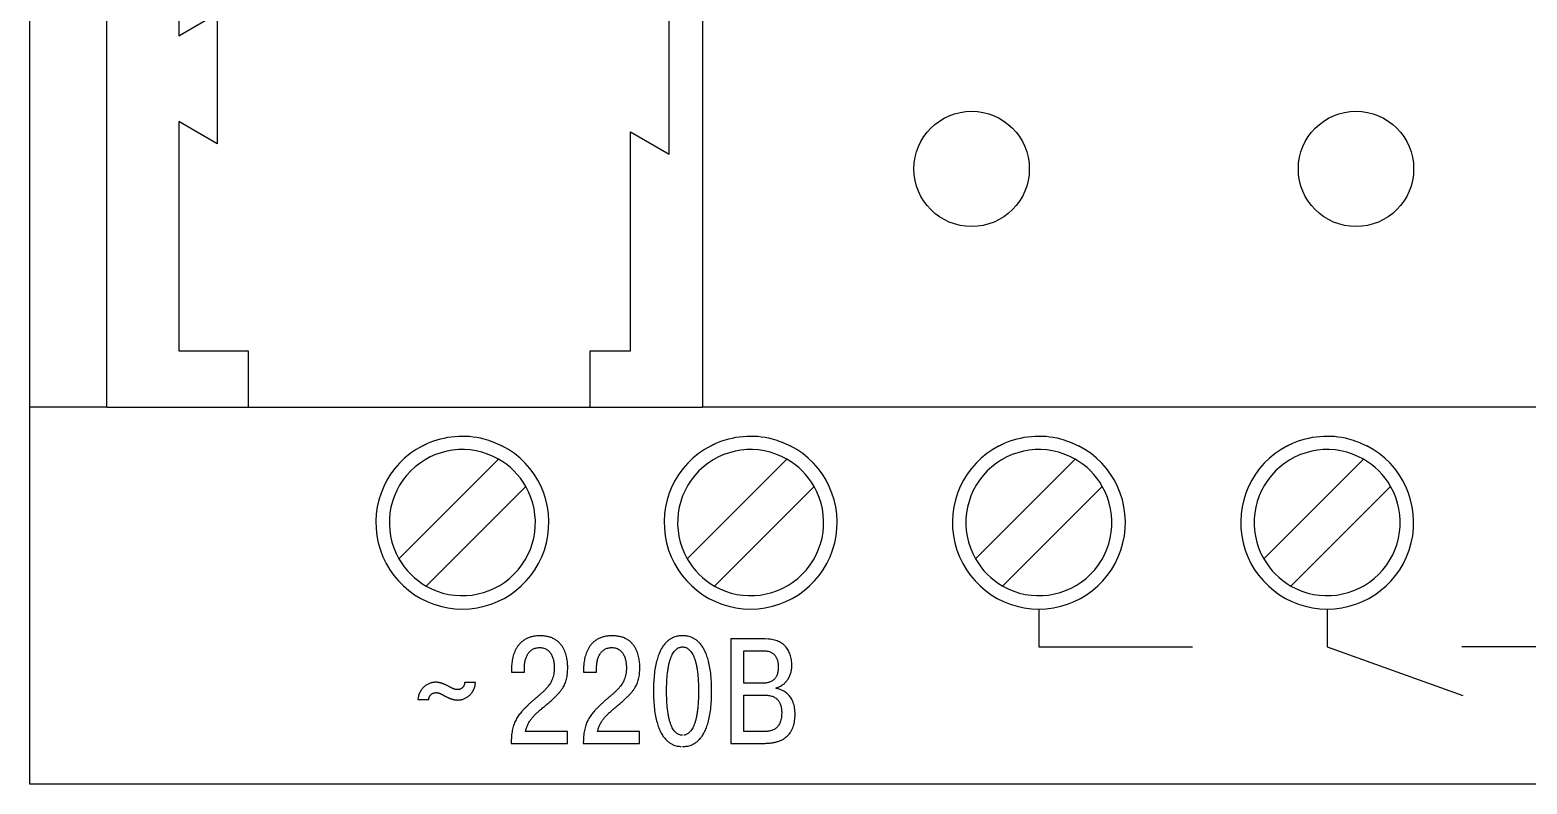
# Model space of a CAD drawing. Header units: millimetres. Extents: x 3520 to 8864, y 403 to 1747.
# Drawn here: x 7129.53 to 7168.48, y 1162.45 to 1182.06 of the extents above; entities that cross this region are included whole.
import ezdxf

# ---------------------------------------------------------------- set-up
doc = ezdxf.new("R2010")
doc.units = ezdxf.units.MM

msp = doc.modelspace()

# ---------------------------------------------------------------- linework, layer by layer
for p, q in [((7129.534, 1163.452, 1518.358), (7129.534, 1184.952, 1518.358)), ((7131.534, 1173.252, 1518.358), (7131.534, 1183.952, 1518.358)), ((7133.405, 1183.877, 1518.358), (7133.405, 1181.912, 1518.358)), ((7147.034, 1183.952, 1518.358), (7147.034, 1173.252, 1518.358)), ((7146.162, 1178.835, 1518.358), (7146.162, 1182.762, 1518.358)), ((7133.405, 1181.912, 1518.358), (7134.405, 1182.49, 1518.358)), ((7134.405, 1182.49, 1518.358), (7134.405, 1179.107, 1518.358)), ((7134.405, 1179.107, 1518.358), (7133.405, 1179.684, 1518.358)), ((7133.405, 1179.684, 1518.358), (7133.405, 1173.72, 1518.358)), ((7145.162, 1173.72, 1518.358), (7145.162, 1179.412, 1518.358)), ((7145.162, 1179.412, 1518.358), (7146.162, 1178.835, 1518.358)), ((7133.405, 1173.72, 1518.358), (7135.21, 1173.72, 1518.358)), ((7135.21, 1173.72, 1518.358), (7135.21, 1172.252, 1518.358)), ((7144.108, 1173.72, 1518.358), (7145.162, 1173.72, 1518.358)), ((7144.108, 1172.252, 1518.358), (7144.108, 1173.72, 1518.358)), ((7131.534, 1172.252, 1518.358), (7131.534, 1173.252, 1518.358)), ((7147.034, 1173.252, 1518.358), (7147.034, 1172.252, 1518.358)), ((7131.534, 1172.252, 1518.358), (7129.534, 1172.252, 1518.358)), ((7131.534, 1172.252, 1518.358), (7135.21, 1172.252, 1518.358)), ((7135.21, 1172.252, 1518.358), (7144.108, 1172.252, 1518.358)), ((7144.108, 1172.252, 1518.358), (7147.034, 1172.252, 1518.358)), ((7234.534, 1172.252, 1518.358), (7147.034, 1172.252, 1518.358)), ((7141.727, 1170.902, 1518.358), (7139.134, 1168.31, 1518.358)), ((7149.227, 1170.902, 1518.358), (7146.634, 1168.31, 1518.358)), ((7156.727, 1170.902, 1518.358), (7154.134, 1168.31, 1518.358)), ((7164.227, 1170.902, 1518.358), (7161.634, 1168.31, 1518.358)), ((7139.841, 1167.602, 1518.358), (7142.434, 1170.195, 1518.358)), ((7147.341, 1167.602, 1518.358), (7149.934, 1170.195, 1518.358)), ((7154.841, 1167.602, 1518.358), (7157.434, 1170.195, 1518.358)), ((7162.341, 1167.602, 1518.358), (7164.934, 1170.195, 1518.358)), ((7155.784, 1166.982, 1518.358), (7155.784, 1166.024, 1518.358)), ((7163.284, 1166.982, 1518.358), (7163.284, 1166.024, 1518.358)), ((7148.665, 1166.227, 1518.358), (7147.765, 1166.227, 1518.358)), ((7147.765, 1166.227, 1518.358), (7147.765, 1163.51, 1518.358)), ((7148.75, 1166.224, 1518.358), (7148.665, 1166.227, 1518.358)), ((7148.11, 1165.074, 1518.358), (7148.11, 1165.92, 1518.358)), ((7148.11, 1165.92, 1518.358), (7148.603, 1165.92, 1518.358)), ((7155.784, 1166.024, 1518.358), (7159.784, 1166.024, 1518.358)), ((7163.284, 1166.024, 1518.358), (7166.812, 1164.753, 1518.358)), ((7170.784, 1166.024, 1518.358), (7166.784, 1166.024, 1518.358)), ((7142.063, 1165.505, 1518.358), (7142.061, 1165.443, 1518.358)), ((7142.061, 1165.443, 1518.358), (7142.061, 1165.362, 1518.358)), ((7142.399, 1165.362, 1518.358), (7142.399, 1165.478, 1518.358)), ((7143.939, 1165.505, 1518.358), (7143.938, 1165.443, 1518.358)), ((7143.938, 1165.443, 1518.358), (7143.938, 1165.362, 1518.358)), ((7144.275, 1165.362, 1518.358), (7144.275, 1165.478, 1518.358)), ((7141.127, 1165.09, 1518.358), (7140.845, 1165.09, 1518.358)), ((7141.119, 1165.036, 1518.358), (7141.127, 1165.09, 1518.358)), ((7142.061, 1165.362, 1518.358), (7142.399, 1165.362, 1518.358)), ((7143.938, 1165.362, 1518.358), (7144.275, 1165.362, 1518.358)), ((7148.591, 1165.074, 1518.358), (7148.11, 1165.074, 1518.358)), ((7148.643, 1165.076, 1518.358), (7148.591, 1165.074, 1518.358)), ((7139.634, 1164.701, 1518.358), (7139.627, 1164.647, 1518.358)), ((7139.627, 1164.647, 1518.358), (7139.909, 1164.647, 1518.358)), ((7148.11, 1163.817, 1518.358), (7148.11, 1164.768, 1518.358)), ((7148.11, 1164.768, 1518.358), (7148.611, 1164.768, 1518.358)), ((7148.952, 1164.939, 1518.358), (7148.952, 1164.958, 1518.358)), ((7148.99, 1164.931, 1518.358), (7148.952, 1164.939, 1518.358)), ((7129.534, 1162.452, 1518.358), (7129.534, 1163.452, 1518.358)), ((7142.056, 1163.604, 1518.358), (7142.053, 1163.51, 1518.358)), ((7142.053, 1163.51, 1518.358), (7143.516, 1163.51, 1518.358)), ((7143.516, 1163.817, 1518.358), (7142.426, 1163.817, 1518.358)), ((7143.516, 1163.51, 1518.358), (7143.516, 1163.817, 1518.358)), ((7143.932, 1163.604, 1518.358), (7143.93, 1163.51, 1518.358)), ((7143.93, 1163.51, 1518.358), (7145.393, 1163.51, 1518.358)), ((7145.393, 1163.817, 1518.358), (7144.303, 1163.817, 1518.358)), ((7145.393, 1163.51, 1518.358), (7145.393, 1163.817, 1518.358)), ((7147.765, 1163.51, 1518.358), (7148.634, 1163.51, 1518.358)), ((7148.611, 1163.817, 1518.358), (7148.11, 1163.817, 1518.358)), ((7148.65, 1163.818, 1518.358), (7148.611, 1163.817, 1518.358)), ((7234.534, 1162.452, 1518.358), (7129.534, 1162.452, 1518.358))]:
    msp.add_line(p, q)
for centre in [(7154.034, 1178.452, 1518.358), (7164.034, 1178.452, 1518.358)]:
    msp.add_circle(centre, 1.5)
for centre, radius, start, end in [((7140.784, 1169.252, 1518.358), 2.25, 117.266, 62.734), ((7148.284, 1169.252, 1518.358), 2.25, 117.266, 62.734), ((7155.784, 1169.252, 1518.358), 2.25, 117.266, 62.734), ((7163.284, 1169.252, 1518.358), 2.25, 117.266, 62.734), ((7140.784, 1169.252, 1518.358), 1.9, 60.2575, 209.7425), ((7140.784, 1169.252, 1518.358), 1.9, 29.7425, 60.2575), ((7148.284, 1169.252, 1518.358), 1.9, 60.2575, 209.7425), ((7148.284, 1169.252, 1518.358), 1.9, 29.7425, 60.2575), ((7155.784, 1169.252, 1518.358), 1.9, 60.2575, 209.7425), ((7155.784, 1169.252, 1518.358), 1.9, 29.7425, 60.2575), ((7163.284, 1169.252, 1518.358), 1.9, 60.2575, 209.7425), ((7163.284, 1169.252, 1518.358), 1.9, 29.7425, 60.2575), ((7140.784, 1169.252, 1518.358), 1.9, 240.2575, 29.7425), ((7148.284, 1169.252, 1518.358), 1.9, 240.2575, 29.7425), ((7155.784, 1169.252, 1518.358), 1.9, 240.2575, 29.7425), ((7163.284, 1169.252, 1518.358), 1.9, 240.2575, 29.7425), ((7140.784, 1169.252, 1518.358), 1.9, 209.7425, 240.2575), ((7148.284, 1169.252, 1518.358), 1.9, 209.7425, 240.2575), ((7155.784, 1169.252, 1518.358), 1.9, 209.7425, 240.2575), ((7163.284, 1169.252, 1518.358), 1.9, 209.7425, 240.2575)]:
    msp.add_arc(centre, radius, start, end)
for points, knots in [([(7139.753, 1171.252, 1518.358), (7139.79, 1171.27, 1518.358), (7140.051, 1171.399, 1518.358), (7140.587, 1171.534, 1518.358), (7141.273, 1171.487, 1518.358), (7141.659, 1171.319, 1518.358), (7141.815, 1171.252, 1518.358)], [0, 0, 0, 0, 0.0570034, 0.4097928, 0.7628474, 1, 1, 1, 1]), ([(7147.253, 1171.252, 1518.358), (7147.29, 1171.27, 1518.358), (7147.551, 1171.399, 1518.358), (7148.087, 1171.534, 1518.358), (7148.773, 1171.487, 1518.358), (7149.159, 1171.319, 1518.358), (7149.315, 1171.252, 1518.358)], [0, 0, 0, 0, 0.057006, 0.409795, 0.762845, 1, 1, 1, 1]), ([(7154.753, 1171.252, 1518.358), (7154.79, 1171.27, 1518.358), (7155.051, 1171.399, 1518.358), (7155.587, 1171.534, 1518.358), (7156.273, 1171.487, 1518.358), (7156.659, 1171.319, 1518.358), (7156.815, 1171.252, 1518.358)], [0, 0, 0, 0, 0.057006, 0.409795, 0.762845, 1, 1, 1, 1]), ([(7162.253, 1171.252, 1518.358), (7162.29, 1171.27, 1518.358), (7162.551, 1171.399, 1518.358), (7163.087, 1171.534, 1518.358), (7163.773, 1171.487, 1518.358), (7164.159, 1171.319, 1518.358), (7164.315, 1171.252, 1518.358)], [0, 0, 0, 0, 0.057006, 0.409795, 0.762845, 1, 1, 1, 1])]:
    msp.add_open_spline(points, degree=3, knots=knots)
for points in [[(7142.426, 1163.817, 1518.358), (7142.437, 1163.865, 1518.358), (7142.45, 1163.91, 1518.358), (7142.467, 1163.954, 1518.358), (7142.485, 1163.996, 1518.358), (7142.506, 1164.037, 1518.358), (7142.529, 1164.075, 1518.358), (7142.554, 1164.113, 1518.358), (7142.581, 1164.149, 1518.358), (7142.61, 1164.184, 1518.358), (7142.64, 1164.218, 1518.358), (7142.672, 1164.252, 1518.358), (7142.705, 1164.284, 1518.358), (7142.739, 1164.316, 1518.358), (7142.775, 1164.348, 1518.358), (7142.812, 1164.38, 1518.358), (7142.849, 1164.411, 1518.358), (7142.945, 1164.491, 1518.358), (7143.032, 1164.566, 1518.358), (7143.11, 1164.636, 1518.358), (7143.18, 1164.701, 1518.358), (7143.243, 1164.764, 1518.358), (7143.298, 1164.823, 1518.358), (7143.346, 1164.882, 1518.358), (7143.387, 1164.94, 1518.358), (7143.423, 1164.998, 1518.358), (7143.452, 1165.057, 1518.358), (7143.476, 1165.119, 1518.358), (7143.494, 1165.183, 1518.358), (7143.508, 1165.251, 1518.358), (7143.517, 1165.323, 1518.358), (7143.523, 1165.401, 1518.358), (7143.524, 1165.486, 1518.358), (7143.524, 1165.53, 1518.358), (7143.521, 1165.581, 1518.358), (7143.516, 1165.64, 1518.358), (7143.506, 1165.703, 1518.358), (7143.493, 1165.77, 1518.358), (7143.474, 1165.838, 1518.358), (7143.449, 1165.908, 1518.358), (7143.417, 1165.976, 1518.358), (7143.377, 1166.042, 1518.358), (7143.328, 1166.103, 1518.358), (7143.269, 1166.16, 1518.358), (7143.2, 1166.209, 1518.358), (7143.12, 1166.251, 1518.358), (7143.027, 1166.282, 1518.358), (7142.922, 1166.302, 1518.358), (7142.802, 1166.308, 1518.358), (7142.691, 1166.302, 1518.358), (7142.591, 1166.284, 1518.358), (7142.502, 1166.256, 1518.358), (7142.423, 1166.218, 1518.358), (7142.354, 1166.172, 1518.358), (7142.293, 1166.119, 1518.358), (7142.242, 1166.059, 1518.358), (7142.197, 1165.995, 1518.358), (7142.161, 1165.927, 1518.358), (7142.131, 1165.857, 1518.358), (7142.107, 1165.785, 1518.358), (7142.089, 1165.713, 1518.358), (7142.076, 1165.641, 1518.358), (7142.067, 1165.572, 1518.358), (7142.063, 1165.505, 1518.358)], [(7144.303, 1163.817, 1518.358), (7144.313, 1163.865, 1518.358), (7144.327, 1163.91, 1518.358), (7144.343, 1163.954, 1518.358), (7144.362, 1163.996, 1518.358), (7144.383, 1164.037, 1518.358), (7144.405, 1164.075, 1518.358), (7144.431, 1164.113, 1518.358), (7144.457, 1164.149, 1518.358), (7144.486, 1164.184, 1518.358), (7144.517, 1164.218, 1518.358), (7144.548, 1164.252, 1518.358), (7144.582, 1164.284, 1518.358), (7144.616, 1164.316, 1518.358), (7144.652, 1164.348, 1518.358), (7144.688, 1164.38, 1518.358), (7144.726, 1164.411, 1518.358), (7144.822, 1164.491, 1518.358), (7144.908, 1164.566, 1518.358), (7144.987, 1164.636, 1518.358), (7145.057, 1164.701, 1518.358), (7145.12, 1164.764, 1518.358), (7145.175, 1164.823, 1518.358), (7145.223, 1164.882, 1518.358), (7145.264, 1164.94, 1518.358), (7145.299, 1164.998, 1518.358), (7145.328, 1165.057, 1518.358), (7145.352, 1165.119, 1518.358), (7145.371, 1165.183, 1518.358), (7145.385, 1165.251, 1518.358), (7145.394, 1165.323, 1518.358), (7145.399, 1165.401, 1518.358), (7145.401, 1165.486, 1518.358), (7145.4, 1165.53, 1518.358), (7145.398, 1165.581, 1518.358), (7145.392, 1165.64, 1518.358), (7145.383, 1165.703, 1518.358), (7145.37, 1165.77, 1518.358), (7145.351, 1165.838, 1518.358), (7145.325, 1165.908, 1518.358), (7145.293, 1165.976, 1518.358), (7145.253, 1166.042, 1518.358), (7145.204, 1166.103, 1518.358), (7145.146, 1166.16, 1518.358), (7145.077, 1166.209, 1518.358), (7144.997, 1166.251, 1518.358), (7144.904, 1166.282, 1518.358), (7144.798, 1166.302, 1518.358), (7144.679, 1166.308, 1518.358), (7144.568, 1166.302, 1518.358), (7144.468, 1166.284, 1518.358), (7144.379, 1166.256, 1518.358), (7144.3, 1166.218, 1518.358), (7144.23, 1166.172, 1518.358), (7144.17, 1166.119, 1518.358), (7144.118, 1166.059, 1518.358), (7144.074, 1165.995, 1518.358), (7144.038, 1165.927, 1518.358), (7144.008, 1165.857, 1518.358), (7143.984, 1165.785, 1518.358), (7143.966, 1165.713, 1518.358), (7143.953, 1165.641, 1518.358), (7143.944, 1165.572, 1518.358), (7143.939, 1165.505, 1518.358)], [(7146.513, 1163.428, 1518.358), (7146.552, 1163.429, 1518.358), (7146.599, 1163.433, 1518.358), (7146.652, 1163.441, 1518.358), (7146.71, 1163.456, 1518.358), (7146.771, 1163.48, 1518.358), (7146.834, 1163.515, 1518.358), (7146.898, 1163.562, 1518.358), (7146.961, 1163.623, 1518.358), (7147.022, 1163.701, 1518.358), (7147.079, 1163.797, 1518.358), (7147.132, 1163.914, 1518.358), (7147.178, 1164.052, 1518.358), (7147.216, 1164.216, 1518.358), (7147.245, 1164.405, 1518.358), (7147.263, 1164.622, 1518.358), (7147.27, 1164.869, 1518.358), (7147.263, 1165.116, 1518.358), (7147.245, 1165.333, 1518.358), (7147.216, 1165.522, 1518.358), (7147.178, 1165.685, 1518.358), (7147.132, 1165.824, 1518.358), (7147.079, 1165.94, 1518.358), (7147.022, 1166.036, 1518.358), (7146.961, 1166.114, 1518.358), (7146.898, 1166.175, 1518.358), (7146.834, 1166.222, 1518.358), (7146.771, 1166.257, 1518.358), (7146.71, 1166.281, 1518.358), (7146.652, 1166.296, 1518.358), (7146.599, 1166.304, 1518.358), (7146.552, 1166.308, 1518.358), (7146.513, 1166.308, 1518.358), (7146.474, 1166.308, 1518.358), (7146.427, 1166.304, 1518.358), (7146.374, 1166.296, 1518.358), (7146.316, 1166.281, 1518.358), (7146.255, 1166.257, 1518.358), (7146.192, 1166.222, 1518.358), (7146.128, 1166.175, 1518.358), (7146.065, 1166.114, 1518.358), (7146.004, 1166.036, 1518.358), (7145.947, 1165.94, 1518.358), (7145.894, 1165.824, 1518.358), (7145.848, 1165.685, 1518.358), (7145.81, 1165.522, 1518.358), (7145.781, 1165.333, 1518.358), (7145.763, 1165.116, 1518.358), (7145.756, 1164.869, 1518.358), (7145.763, 1164.622, 1518.358), (7145.781, 1164.405, 1518.358), (7145.81, 1164.216, 1518.358), (7145.848, 1164.052, 1518.358), (7145.894, 1163.914, 1518.358), (7145.947, 1163.797, 1518.358), (7146.004, 1163.701, 1518.358), (7146.065, 1163.623, 1518.358), (7146.128, 1163.562, 1518.358), (7146.192, 1163.515, 1518.358), (7146.255, 1163.48, 1518.358), (7146.316, 1163.456, 1518.358), (7146.374, 1163.441, 1518.358), (7146.427, 1163.433, 1518.358), (7146.474, 1163.429, 1518.358)], [(7148.952, 1164.958, 1518.358), (7149, 1164.973, 1518.358), (7149.044, 1164.991, 1518.358), (7149.086, 1165.013, 1518.358), (7149.125, 1165.039, 1518.358), (7149.161, 1165.068, 1518.358), (7149.194, 1165.1, 1518.358), (7149.224, 1165.134, 1518.358), (7149.251, 1165.172, 1518.358), (7149.276, 1165.211, 1518.358), (7149.297, 1165.253, 1518.358), (7149.315, 1165.297, 1518.358), (7149.329, 1165.342, 1518.358), (7149.341, 1165.389, 1518.358), (7149.349, 1165.437, 1518.358), (7149.354, 1165.486, 1518.358), (7149.356, 1165.536, 1518.358), (7149.353, 1165.611, 1518.358), (7149.345, 1165.683, 1518.358), (7149.332, 1165.751, 1518.358), (7149.314, 1165.816, 1518.358), (7149.29, 1165.877, 1518.358), (7149.261, 1165.934, 1518.358), (7149.227, 1165.987, 1518.358), (7149.186, 1166.034, 1518.358), (7149.141, 1166.078, 1518.358), (7149.09, 1166.116, 1518.358), (7149.033, 1166.149, 1518.358), (7148.971, 1166.176, 1518.358), (7148.903, 1166.198, 1518.358), (7148.83, 1166.214, 1518.358), (7148.75, 1166.224, 1518.358)], [(7142.399, 1165.478, 1518.358), (7142.4, 1165.527, 1518.358), (7142.404, 1165.575, 1518.358), (7142.411, 1165.623, 1518.358), (7142.421, 1165.67, 1518.358), (7142.434, 1165.715, 1518.358), (7142.45, 1165.758, 1518.358), (7142.469, 1165.799, 1518.358), (7142.491, 1165.837, 1518.358), (7142.517, 1165.873, 1518.358), (7142.546, 1165.905, 1518.358), (7142.578, 1165.933, 1518.358), (7142.613, 1165.957, 1518.358), (7142.652, 1165.976, 1518.358), (7142.695, 1165.99, 1518.358), (7142.741, 1165.999, 1518.358), (7142.791, 1166.002, 1518.358), (7142.853, 1165.998, 1518.358), (7142.908, 1165.985, 1518.358), (7142.956, 1165.966, 1518.358), (7142.998, 1165.94, 1518.358), (7143.035, 1165.91, 1518.358), (7143.066, 1165.874, 1518.358), (7143.092, 1165.836, 1518.358), (7143.114, 1165.794, 1518.358), (7143.132, 1165.752, 1518.358), (7143.146, 1165.708, 1518.358), (7143.156, 1165.665, 1518.358), (7143.164, 1165.622, 1518.358), (7143.17, 1165.582, 1518.358), (7143.173, 1165.544, 1518.358), (7143.174, 1165.511, 1518.358), (7143.175, 1165.482, 1518.358), (7143.171, 1165.394, 1518.358), (7143.161, 1165.313, 1518.358), (7143.144, 1165.239, 1518.358), (7143.121, 1165.172, 1518.358), (7143.092, 1165.109, 1518.358), (7143.057, 1165.051, 1518.358), (7143.018, 1164.996, 1518.358), (7142.974, 1164.943, 1518.358), (7142.926, 1164.892, 1518.358), (7142.874, 1164.842, 1518.358), (7142.818, 1164.792, 1518.358), (7142.759, 1164.741, 1518.358), (7142.698, 1164.689, 1518.358), (7142.633, 1164.634, 1518.358), (7142.567, 1164.575, 1518.358), (7142.5, 1164.512, 1518.358), (7142.446, 1164.459, 1518.358), (7142.395, 1164.408, 1518.358), (7142.348, 1164.357, 1518.358), (7142.304, 1164.307, 1518.358), (7142.265, 1164.257, 1518.358), (7142.228, 1164.206, 1518.358), (7142.195, 1164.153, 1518.358), (7142.166, 1164.098, 1518.358), (7142.14, 1164.041, 1518.358), (7142.118, 1163.98, 1518.358), (7142.099, 1163.915, 1518.358), (7142.083, 1163.846, 1518.358), (7142.071, 1163.772, 1518.358), (7142.062, 1163.691, 1518.358), (7142.056, 1163.604, 1518.358)], [(7144.275, 1165.478, 1518.358), (7144.277, 1165.527, 1518.358), (7144.281, 1165.575, 1518.358), (7144.288, 1165.623, 1518.358), (7144.298, 1165.67, 1518.358), (7144.311, 1165.715, 1518.358), (7144.327, 1165.758, 1518.358), (7144.346, 1165.799, 1518.358), (7144.368, 1165.837, 1518.358), (7144.394, 1165.873, 1518.358), (7144.422, 1165.905, 1518.358), (7144.455, 1165.933, 1518.358), (7144.49, 1165.957, 1518.358), (7144.529, 1165.976, 1518.358), (7144.572, 1165.99, 1518.358), (7144.618, 1165.999, 1518.358), (7144.667, 1166.002, 1518.358), (7144.729, 1165.998, 1518.358), (7144.784, 1165.985, 1518.358), (7144.833, 1165.966, 1518.358), (7144.875, 1165.94, 1518.358), (7144.911, 1165.91, 1518.358), (7144.942, 1165.874, 1518.358), (7144.969, 1165.836, 1518.358), (7144.99, 1165.794, 1518.358), (7145.008, 1165.752, 1518.358), (7145.022, 1165.708, 1518.358), (7145.033, 1165.665, 1518.358), (7145.041, 1165.622, 1518.358), (7145.046, 1165.582, 1518.358), (7145.049, 1165.544, 1518.358), (7145.051, 1165.511, 1518.358), (7145.051, 1165.482, 1518.358), (7145.048, 1165.394, 1518.358), (7145.037, 1165.313, 1518.358), (7145.02, 1165.239, 1518.358), (7144.997, 1165.172, 1518.358), (7144.968, 1165.109, 1518.358), (7144.934, 1165.051, 1518.358), (7144.895, 1164.996, 1518.358), (7144.851, 1164.943, 1518.358), (7144.802, 1164.892, 1518.358), (7144.75, 1164.842, 1518.358), (7144.695, 1164.792, 1518.358), (7144.636, 1164.741, 1518.358), (7144.574, 1164.689, 1518.358), (7144.51, 1164.634, 1518.358), (7144.444, 1164.575, 1518.358), (7144.376, 1164.512, 1518.358), (7144.322, 1164.459, 1518.358), (7144.272, 1164.408, 1518.358), (7144.225, 1164.357, 1518.358), (7144.181, 1164.307, 1518.358), (7144.141, 1164.257, 1518.358), (7144.105, 1164.206, 1518.358), (7144.072, 1164.153, 1518.358), (7144.043, 1164.098, 1518.358), (7144.017, 1164.041, 1518.358), (7143.994, 1163.98, 1518.358), (7143.975, 1163.915, 1518.358), (7143.959, 1163.846, 1518.358), (7143.947, 1163.772, 1518.358), (7143.938, 1163.691, 1518.358), (7143.932, 1163.604, 1518.358)], [(7146.513, 1163.72, 1518.358), (7146.476, 1163.723, 1518.358), (7146.438, 1163.731, 1518.358), (7146.401, 1163.747, 1518.358), (7146.365, 1163.769, 1518.358), (7146.329, 1163.8, 1518.358), (7146.295, 1163.839, 1518.358), (7146.262, 1163.888, 1518.358), (7146.231, 1163.947, 1518.358), (7146.203, 1164.017, 1518.358), (7146.177, 1164.098, 1518.358), (7146.154, 1164.191, 1518.358), (7146.135, 1164.298, 1518.358), (7146.119, 1164.418, 1518.358), (7146.107, 1164.553, 1518.358), (7146.1, 1164.703, 1518.358), (7146.098, 1164.869, 1518.358), (7146.1, 1165.035, 1518.358), (7146.107, 1165.184, 1518.358), (7146.119, 1165.319, 1518.358), (7146.135, 1165.44, 1518.358), (7146.154, 1165.546, 1518.358), (7146.177, 1165.64, 1518.358), (7146.203, 1165.721, 1518.358), (7146.231, 1165.791, 1518.358), (7146.262, 1165.85, 1518.358), (7146.295, 1165.899, 1518.358), (7146.329, 1165.938, 1518.358), (7146.365, 1165.968, 1518.358), (7146.401, 1165.991, 1518.358), (7146.438, 1166.006, 1518.358), (7146.476, 1166.015, 1518.358), (7146.513, 1166.017, 1518.358), (7146.55, 1166.015, 1518.358), (7146.588, 1166.006, 1518.358), (7146.625, 1165.991, 1518.358), (7146.661, 1165.968, 1518.358), (7146.697, 1165.938, 1518.358), (7146.731, 1165.899, 1518.358), (7146.764, 1165.85, 1518.358), (7146.795, 1165.791, 1518.358), (7146.823, 1165.721, 1518.358), (7146.849, 1165.64, 1518.358), (7146.872, 1165.546, 1518.358), (7146.891, 1165.44, 1518.358), (7146.907, 1165.319, 1518.358), (7146.918, 1165.184, 1518.358), (7146.926, 1165.035, 1518.358), (7146.928, 1164.869, 1518.358), (7146.926, 1164.703, 1518.358), (7146.918, 1164.553, 1518.358), (7146.907, 1164.418, 1518.358), (7146.891, 1164.298, 1518.358), (7146.872, 1164.191, 1518.358), (7146.849, 1164.098, 1518.358), (7146.823, 1164.017, 1518.358), (7146.795, 1163.947, 1518.358), (7146.764, 1163.888, 1518.358), (7146.731, 1163.839, 1518.358), (7146.697, 1163.8, 1518.358), (7146.661, 1163.769, 1518.358), (7146.625, 1163.747, 1518.358), (7146.588, 1163.731, 1518.358), (7146.55, 1163.723, 1518.358)], [(7148.603, 1165.92, 1518.358), (7148.664, 1165.918, 1518.358), (7148.718, 1165.91, 1518.358), (7148.767, 1165.897, 1518.358), (7148.809, 1165.881, 1518.358), (7148.847, 1165.86, 1518.358), (7148.88, 1165.836, 1518.358), (7148.907, 1165.809, 1518.358), (7148.931, 1165.779, 1518.358), (7148.95, 1165.747, 1518.358), (7148.966, 1165.713, 1518.358), (7148.979, 1165.678, 1518.358), (7148.988, 1165.642, 1518.358), (7148.995, 1165.606, 1518.358), (7148.999, 1165.569, 1518.358), (7149.002, 1165.533, 1518.358), (7149.003, 1165.497, 1518.358), (7149.001, 1165.448, 1518.358), (7148.997, 1165.401, 1518.358), (7148.989, 1165.358, 1518.358), (7148.979, 1165.317, 1518.358), (7148.965, 1165.279, 1518.358), (7148.948, 1165.244, 1518.358), (7148.928, 1165.213, 1518.358), (7148.905, 1165.184, 1518.358), (7148.878, 1165.159, 1518.358), (7148.848, 1165.137, 1518.358), (7148.814, 1165.118, 1518.358), (7148.777, 1165.102, 1518.358), (7148.736, 1165.09, 1518.358), (7148.692, 1165.081, 1518.358), (7148.643, 1165.076, 1518.358)], [(7140.845, 1165.09, 1518.358), (7140.843, 1165.074, 1518.358), (7140.84, 1165.057, 1518.358), (7140.836, 1165.041, 1518.358), (7140.83, 1165.025, 1518.358), (7140.823, 1165.009, 1518.358), (7140.815, 1164.994, 1518.358), (7140.805, 1164.98, 1518.358), (7140.794, 1164.966, 1518.358), (7140.781, 1164.954, 1518.358), (7140.767, 1164.943, 1518.358), (7140.752, 1164.933, 1518.358), (7140.735, 1164.924, 1518.358), (7140.717, 1164.917, 1518.358), (7140.697, 1164.912, 1518.358), (7140.676, 1164.909, 1518.358), (7140.654, 1164.908, 1518.358), (7140.635, 1164.908, 1518.358), (7140.617, 1164.91, 1518.358), (7140.6, 1164.914, 1518.358), (7140.583, 1164.918, 1518.358), (7140.567, 1164.923, 1518.358), (7140.551, 1164.93, 1518.358), (7140.534, 1164.937, 1518.358), (7140.517, 1164.945, 1518.358), (7140.5, 1164.955, 1518.358), (7140.481, 1164.965, 1518.358), (7140.461, 1164.975, 1518.358), (7140.44, 1164.987, 1518.358), (7140.417, 1164.999, 1518.358), (7140.392, 1165.011, 1518.358), (7140.365, 1165.025, 1518.358), (7140.336, 1165.038, 1518.358), (7140.321, 1165.045, 1518.358), (7140.307, 1165.051, 1518.358), (7140.292, 1165.057, 1518.358), (7140.277, 1165.062, 1518.358), (7140.262, 1165.068, 1518.358), (7140.247, 1165.073, 1518.358), (7140.231, 1165.077, 1518.358), (7140.215, 1165.082, 1518.358), (7140.2, 1165.086, 1518.358), (7140.183, 1165.089, 1518.358), (7140.167, 1165.092, 1518.358), (7140.15, 1165.094, 1518.358), (7140.134, 1165.097, 1518.358), (7140.116, 1165.098, 1518.358), (7140.099, 1165.099, 1518.358), (7140.081, 1165.099, 1518.358), (7140.044, 1165.097, 1518.358), (7140.007, 1165.092, 1518.358), (7139.969, 1165.083, 1518.358), (7139.932, 1165.07, 1518.358), (7139.895, 1165.054, 1518.358), (7139.859, 1165.034, 1518.358), (7139.824, 1165.011, 1518.358), (7139.791, 1164.984, 1518.358), (7139.76, 1164.954, 1518.358), (7139.731, 1164.92, 1518.358), (7139.705, 1164.883, 1518.358), (7139.682, 1164.842, 1518.358), (7139.662, 1164.799, 1518.358), (7139.646, 1164.751, 1518.358), (7139.634, 1164.701, 1518.358)], [(7139.909, 1164.647, 1518.358), (7139.91, 1164.663, 1518.358), (7139.913, 1164.68, 1518.358), (7139.917, 1164.696, 1518.358), (7139.923, 1164.712, 1518.358), (7139.93, 1164.728, 1518.358), (7139.939, 1164.743, 1518.358), (7139.948, 1164.757, 1518.358), (7139.96, 1164.771, 1518.358), (7139.972, 1164.783, 1518.358), (7139.986, 1164.795, 1518.358), (7140.002, 1164.805, 1518.358), (7140.018, 1164.813, 1518.358), (7140.037, 1164.82, 1518.358), (7140.056, 1164.825, 1518.358), (7140.077, 1164.828, 1518.358), (7140.099, 1164.829, 1518.358), (7140.118, 1164.829, 1518.358), (7140.136, 1164.827, 1518.358), (7140.154, 1164.824, 1518.358), (7140.17, 1164.819, 1518.358), (7140.187, 1164.814, 1518.358), (7140.203, 1164.808, 1518.358), (7140.22, 1164.8, 1518.358), (7140.236, 1164.792, 1518.358), (7140.254, 1164.783, 1518.358), (7140.273, 1164.773, 1518.358), (7140.292, 1164.762, 1518.358), (7140.314, 1164.75, 1518.358), (7140.337, 1164.738, 1518.358), (7140.361, 1164.726, 1518.358), (7140.388, 1164.713, 1518.358), (7140.418, 1164.699, 1518.358), (7140.432, 1164.693, 1518.358), (7140.447, 1164.686, 1518.358), (7140.462, 1164.681, 1518.358), (7140.477, 1164.675, 1518.358), (7140.492, 1164.67, 1518.358), (7140.507, 1164.665, 1518.358), (7140.523, 1164.66, 1518.358), (7140.538, 1164.655, 1518.358), (7140.554, 1164.652, 1518.358), (7140.57, 1164.648, 1518.358), (7140.586, 1164.645, 1518.358), (7140.603, 1164.643, 1518.358), (7140.62, 1164.641, 1518.358), (7140.637, 1164.639, 1518.358), (7140.655, 1164.638, 1518.358), (7140.672, 1164.638, 1518.358), (7140.709, 1164.64, 1518.358), (7140.747, 1164.645, 1518.358), (7140.784, 1164.655, 1518.358), (7140.822, 1164.667, 1518.358), (7140.859, 1164.683, 1518.358), (7140.895, 1164.703, 1518.358), (7140.929, 1164.727, 1518.358), (7140.962, 1164.753, 1518.358), (7140.994, 1164.784, 1518.358), (7141.022, 1164.817, 1518.358), (7141.049, 1164.854, 1518.358), (7141.072, 1164.895, 1518.358), (7141.091, 1164.939, 1518.358), (7141.107, 1164.986, 1518.358), (7141.119, 1165.036, 1518.358)], [(7148.611, 1164.768, 1518.358), (7148.671, 1164.766, 1518.358), (7148.726, 1164.761, 1518.358), (7148.778, 1164.753, 1518.358), (7148.825, 1164.742, 1518.358), (7148.869, 1164.726, 1518.358), (7148.908, 1164.707, 1518.358), (7148.944, 1164.685, 1518.358), (7148.975, 1164.658, 1518.358), (7149.003, 1164.628, 1518.358), (7149.027, 1164.594, 1518.358), (7149.047, 1164.555, 1518.358), (7149.063, 1164.513, 1518.358), (7149.076, 1164.466, 1518.358), (7149.085, 1164.414, 1518.358), (7149.09, 1164.359, 1518.358), (7149.092, 1164.298, 1518.358), (7149.089, 1164.221, 1518.358), (7149.08, 1164.152, 1518.358), (7149.065, 1164.091, 1518.358), (7149.046, 1164.038, 1518.358), (7149.022, 1163.993, 1518.358), (7148.994, 1163.954, 1518.358), (7148.963, 1163.921, 1518.358), (7148.928, 1163.893, 1518.358), (7148.892, 1163.871, 1518.358), (7148.853, 1163.854, 1518.358), (7148.814, 1163.841, 1518.358), (7148.773, 1163.831, 1518.358), (7148.732, 1163.824, 1518.358), (7148.691, 1163.82, 1518.358), (7148.65, 1163.818, 1518.358)], [(7148.634, 1163.51, 1518.358), (7148.735, 1163.514, 1518.358), (7148.829, 1163.523, 1518.358), (7148.916, 1163.539, 1518.358), (7148.996, 1163.561, 1518.358), (7149.069, 1163.589, 1518.358), (7149.135, 1163.623, 1518.358), (7149.194, 1163.663, 1518.358), (7149.247, 1163.708, 1518.358), (7149.294, 1163.76, 1518.358), (7149.333, 1163.816, 1518.358), (7149.367, 1163.879, 1518.358), (7149.394, 1163.946, 1518.358), (7149.415, 1164.019, 1518.358), (7149.429, 1164.097, 1518.358), (7149.438, 1164.18, 1518.358), (7149.441, 1164.267, 1518.358), (7149.438, 1164.354, 1518.358), (7149.428, 1164.434, 1518.358), (7149.413, 1164.506, 1518.358), (7149.392, 1164.572, 1518.358), (7149.367, 1164.631, 1518.358), (7149.338, 1164.684, 1518.358), (7149.305, 1164.731, 1518.358), (7149.269, 1164.772, 1518.358), (7149.232, 1164.808, 1518.358), (7149.192, 1164.839, 1518.358), (7149.152, 1164.865, 1518.358), (7149.111, 1164.887, 1518.358), (7149.07, 1164.905, 1518.358), (7149.029, 1164.92, 1518.358), (7148.99, 1164.931, 1518.358)]]:
    msp.add_spline(points, degree=3)

doc.saveas('drawing.dxf')
